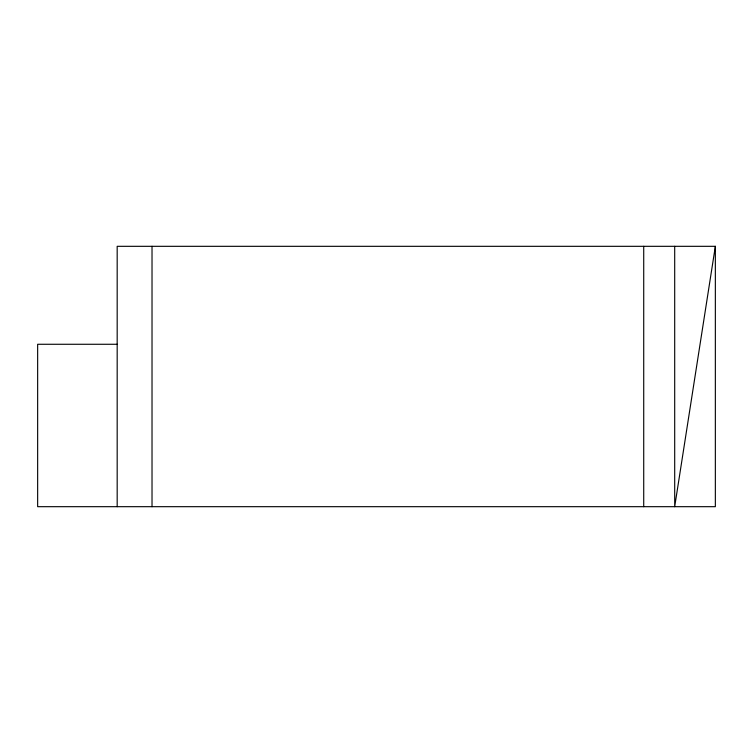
<?xml version="1.0" encoding="UTF-8"?>
<svg xmlns="http://www.w3.org/2000/svg" width="753" height="753" viewBox="0 0 753 753"><rect width="100%" height="100%" fill="white"/><g stroke="black" fill="none" stroke-linecap="round" stroke-linejoin="round"><path stroke-width="1.13" d="M117.176 506.684L117.176 246.316L715.35 246.316L674.697 506.684L674.697 246.316M117.176 344.272L37.65 344.272L37.65 506.684L715.35 506.684L715.35 246.316M643.721 246.316L643.721 506.684M152.021 246.316L152.021 506.684"/></g></svg>
